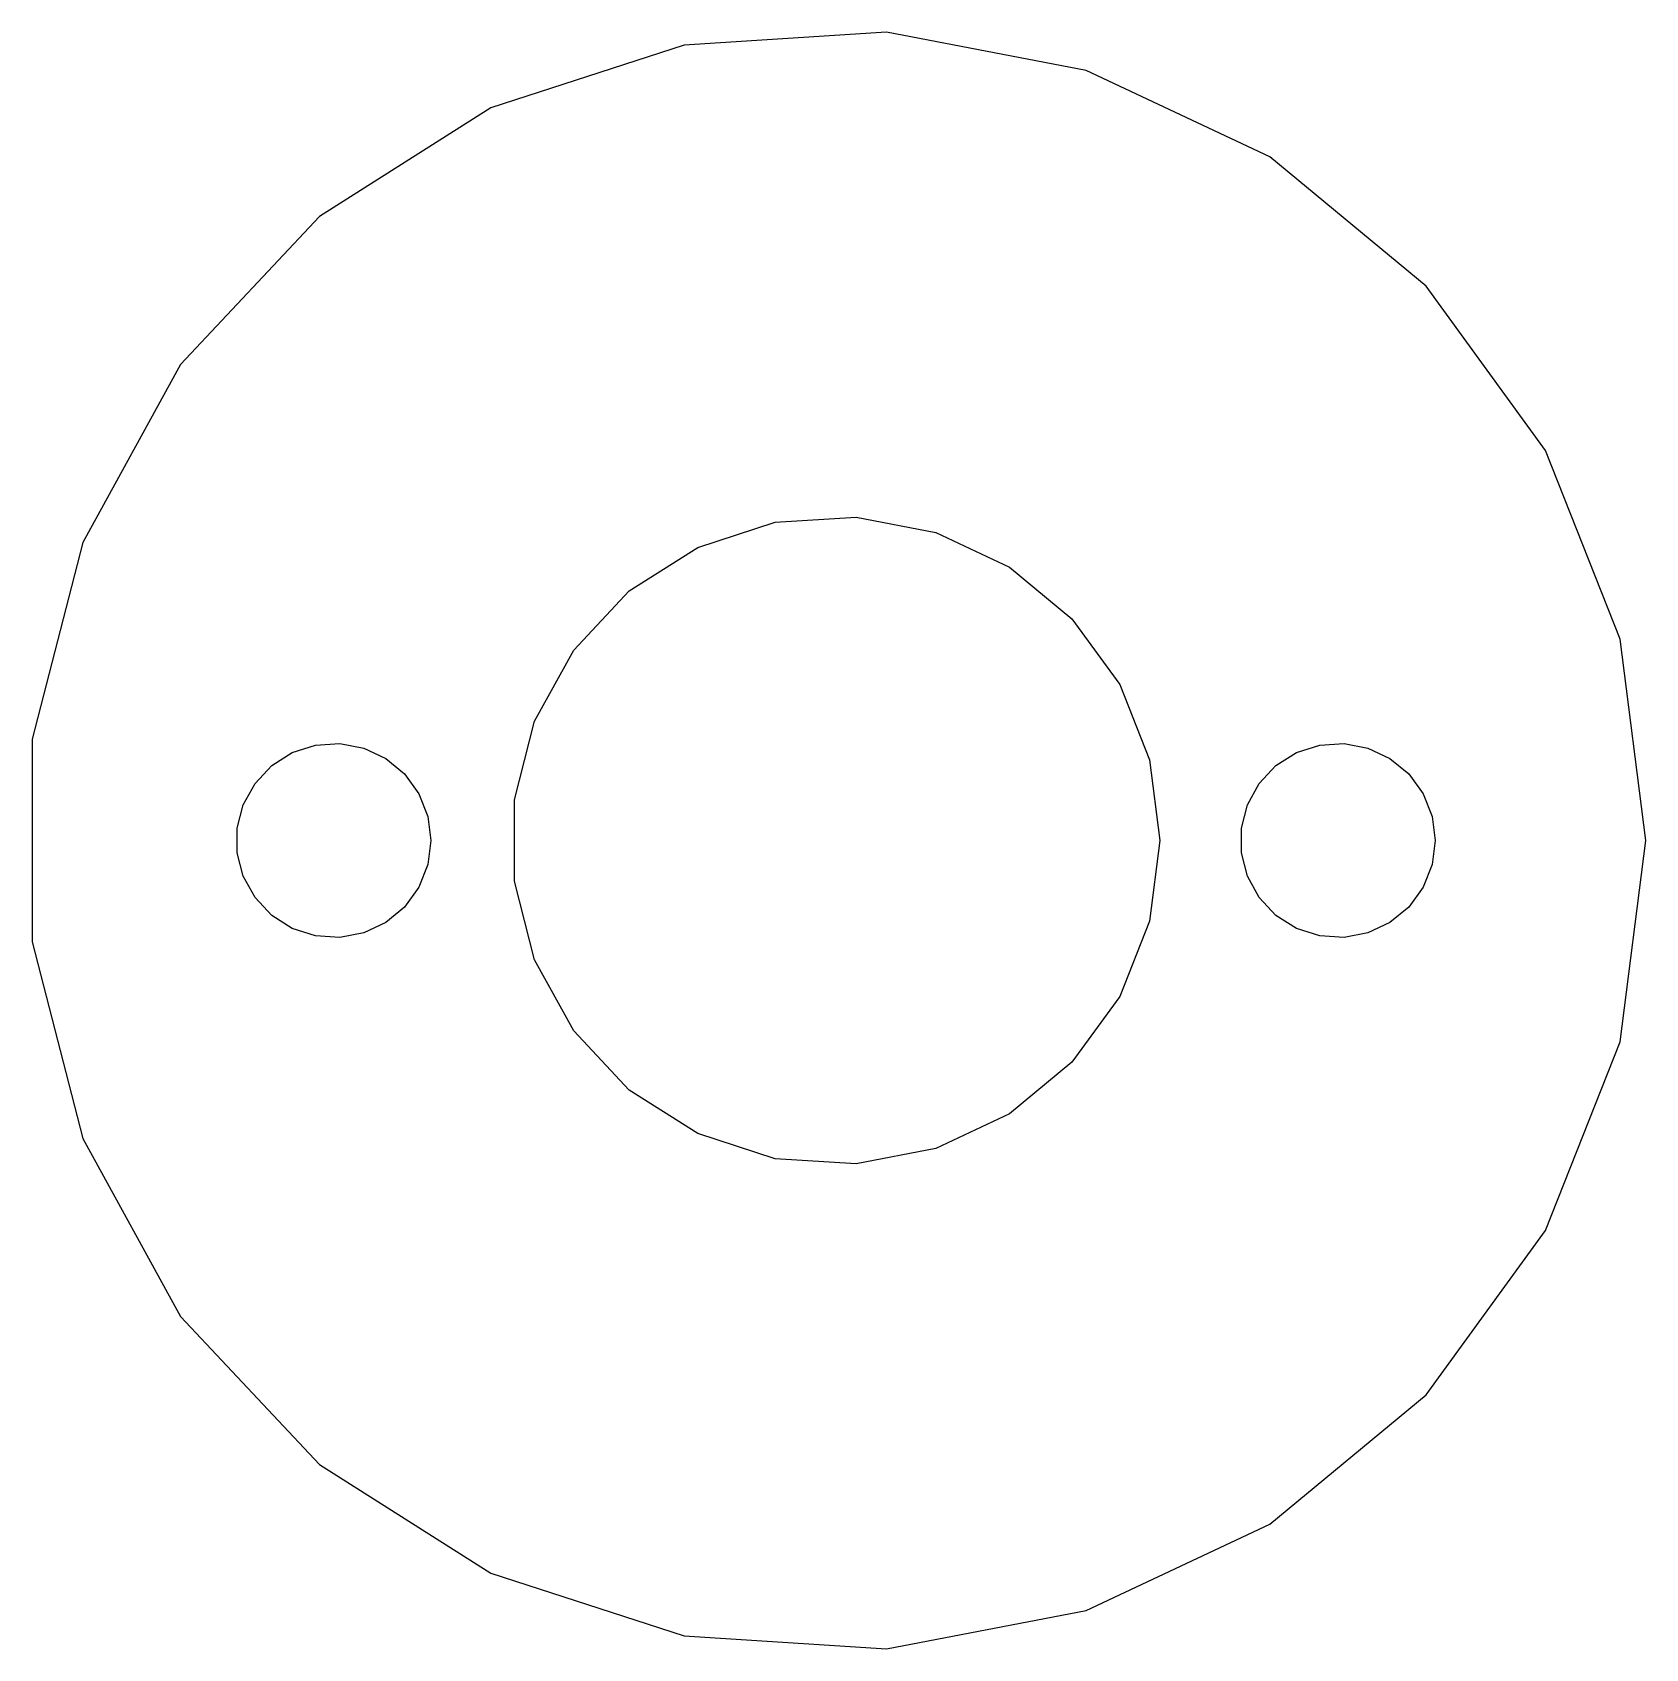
# Model space of a CAD drawing. Header units: metres. Extents: x -12.4 to 12.5, y -12.5 to 12.5.
import ezdxf

# ---------------------------------------------------------------- set-up
doc = ezdxf.new("R2010")
doc.units = ezdxf.units.M

msp = doc.modelspace()

# ---------------------------------------------------------------- linework, layer by layer
for p, q in [((0.784866, 12.4753), (-2.34225, 12.2786)), ((3.8627, 11.8882), (0.784866, 12.4753)), ((-2.34225, 12.2786), (-5.32224, 11.3103)), ((6.69783, 10.5541), (3.8627, 11.8882)), ((-5.32224, 11.3103), (-7.96779, 9.63141)), ((9.11211, 8.55682), (6.69783, 10.5541)), ((-7.96779, 9.63141), (-10.1127, 7.34731)), ((10.9538, 6.02191), (9.11211, 8.55682)), ((-10.1127, 7.34731), (-11.6222, 4.60155)), ((12.1073, 3.10861), (10.9538, 6.02191)), ((-0.936905, 4.91142), (0.31395, 4.99013)), ((0.31395, 4.99013), (1.54507, 4.75528)), ((-2.12889, 4.52412), (-0.936905, 4.91142)), ((1.54507, 4.75528), (2.67912, 4.22163)), ((-11.6222, 4.60155), (-12.4014, 1.56665)), ((-3.18712, 3.85255), (-2.12889, 4.52412)), ((2.67912, 4.22163), (3.64484, 3.42273)), ((-4.04507, 2.93892), (-3.18712, 3.85255)), ((3.64484, 3.42273), (4.38153, 2.40877)), ((12.5, 0), (12.1073, 3.10861)), ((-4.64888, 1.84062), (-4.04507, 2.93892)), ((4.38153, 2.40877), (4.84291, 1.24344)), ((-4.96057, 0.626663), (-4.64888, 1.84062)), ((-12.4014, 1.56665), (-12.4014, -1.56665)), ((-8.03107, 1.47342), (-7.65581, 1.49704)), ((-7.65581, 1.49704), (-7.28647, 1.42657)), ((7.46892, 1.47342), (7.84418, 1.49704)), ((7.84418, 1.49704), (8.21352, 1.42657)), ((-8.70613, 1.15576), (-8.38866, 1.35724)), ((-8.38866, 1.35724), (-8.03107, 1.47342)), ((-7.28647, 1.42657), (-6.94626, 1.26648)), ((-6.94626, 1.26648), (-6.65654, 1.02681)), ((6.79385, 1.15576), (7.11133, 1.35724)), ((7.11133, 1.35724), (7.46892, 1.47342)), ((8.21352, 1.42657), (8.55373, 1.26648)), ((8.55373, 1.26648), (8.84344, 1.02681)), ((-8.96352, 0.881668), (-8.70613, 1.15576)), ((-6.65654, 1.02681), (-6.43553, 0.722626)), ((4.84291, 1.24344), (5, 0)), ((6.53647, 0.881668), (6.79385, 1.15576)), ((8.84344, 1.02681), (9.06445, 0.722626)), ((-9.14465, 0.552185), (-8.96352, 0.881668)), ((6.35533, 0.552185), (6.53647, 0.881668)), ((-9.23816, 0.187988), (-9.14465, 0.552185)), ((-6.43553, 0.722626), (-6.29712, 0.373032)), ((-4.96057, -0.626663), (-4.96057, 0.626663)), ((6.26183, 0.187988), (6.35533, 0.552185)), ((9.06445, 0.722626), (9.20287, 0.373032)), ((-6.29712, 0.373032), (-6.25, 0)), ((9.20287, 0.373032), (9.25, 0)), ((-9.23816, -0.187988), (-9.23816, 0.187988)), ((-6.25, 0), (-6.29712, -0.373032)), ((5, 0), (4.84291, -1.24344)), ((6.26183, -0.187988), (6.26183, 0.187988)), ((9.25, 0), (9.20287, -0.373032)), ((12.1073, -3.10861), (12.5, 0)), ((-9.14465, -0.552185), (-9.23816, -0.187988)), ((6.35533, -0.552185), (6.26183, -0.187988)), ((-6.29712, -0.373032), (-6.43553, -0.722626)), ((9.20287, -0.373032), (9.06445, -0.722626)), ((-8.96352, -0.881668), (-9.14465, -0.552185)), ((-6.43553, -0.722626), (-6.65654, -1.02681)), ((-4.64888, -1.84062), (-4.96057, -0.626663)), ((6.53647, -0.881668), (6.35533, -0.552185)), ((9.06445, -0.722626), (8.84344, -1.02681)), ((-8.70613, -1.15576), (-8.96352, -0.881668)), ((6.79385, -1.15576), (6.53647, -0.881668)), ((-8.38866, -1.35724), (-8.70613, -1.15576)), ((-6.65654, -1.02681), (-6.94626, -1.26648)), ((4.84291, -1.24344), (4.38153, -2.40877)), ((7.11133, -1.35724), (6.79385, -1.15576)), ((8.84344, -1.02681), (8.55373, -1.26648)), ((-8.03107, -1.47342), (-8.38866, -1.35724)), ((-7.65581, -1.49704), (-8.03107, -1.47342)), ((-7.28647, -1.42657), (-7.65581, -1.49704)), ((-6.94626, -1.26648), (-7.28647, -1.42657)), ((7.46892, -1.47342), (7.11133, -1.35724)), ((7.84418, -1.49704), (7.46892, -1.47342)), ((8.21352, -1.42657), (7.84418, -1.49704)), ((8.55373, -1.26648), (8.21352, -1.42657)), ((-12.4014, -1.56665), (-11.6222, -4.60155)), ((-4.04507, -2.93892), (-4.64888, -1.84062)), ((4.38153, -2.40877), (3.64484, -3.42273)), ((-3.18712, -3.85255), (-4.04507, -2.93892)), ((10.9538, -6.02191), (12.1073, -3.10861)), ((3.64484, -3.42273), (2.67912, -4.22163)), ((-2.12889, -4.52412), (-3.18712, -3.85255)), ((2.67912, -4.22163), (1.54507, -4.75528)), ((-11.6222, -4.60155), (-10.1127, -7.34731)), ((-0.936905, -4.91142), (-2.12889, -4.52412)), ((0.31395, -4.99013), (-0.936905, -4.91142)), ((1.54507, -4.75528), (0.31395, -4.99013)), ((9.11211, -8.55682), (10.9538, -6.02191)), ((-10.1127, -7.34731), (-7.96779, -9.63141)), ((6.69783, -10.5541), (9.11211, -8.55682)), ((-7.96779, -9.63141), (-5.32224, -11.3103)), ((3.8627, -11.8882), (6.69783, -10.5541)), ((-5.32224, -11.3103), (-2.34225, -12.2786)), ((0.784866, -12.4753), (3.8627, -11.8882)), ((-2.34225, -12.2786), (0.784866, -12.4753))]:
    msp.add_line(p, q)

doc.saveas('drawing.dxf')
